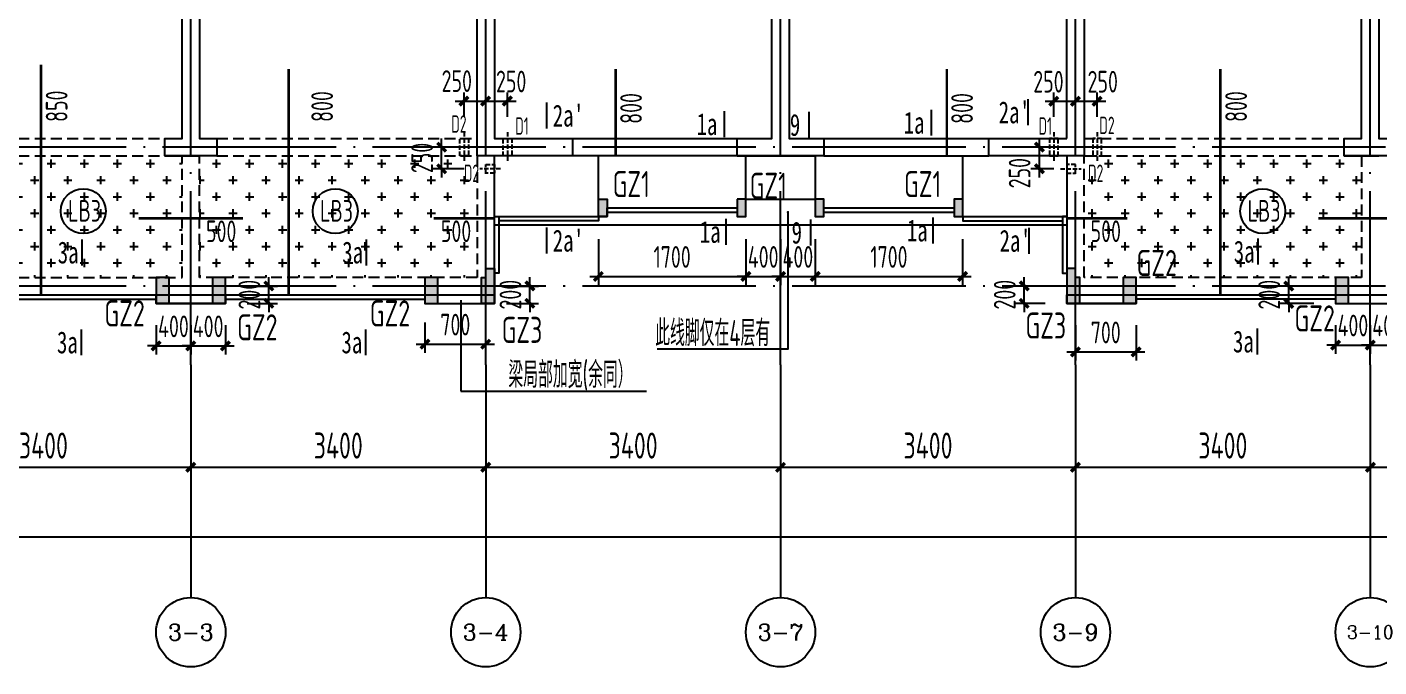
# Model space of a CAD drawing. Extents: x -173820 to 521180, y -715739 to 158231.
# Drawn here: x -333 to 15255, y 3092 to 10464 of the extents above; entities that cross this region are included whole.
import ezdxf
from ezdxf.enums import TextEntityAlignment as Align

# ---------------------------------------------------------------- set-up
doc = ezdxf.new("R2010")
doc.units = 0
doc.header["$LTSCALE"] = 1000
for name, pattern in [('CONTINOUS', [0]), ('DASH', [0.35, 0.25, -0.1]), ('DOTE', [2.42, 2, -0.2, 0.02, -0.2]), ('HIDDEN2', [0.1875, 0.125, -0.0625])]:
    doc.linetypes.add(name, pattern=pattern)
for name, color, linetype in [('A-外装饰线脚', 7, 'Continuous'), ('A-线脚看线', 9, 'Continuous'), ('A-设备穿墙洞', 161, 'Continuous'), ('AXIS', 1, 'DOTE'), ('AXIS_TEXT', 7, 'Continuous'), ('DIM', 3, 'Continuous'), ('DIM1', 3, 'Continuous'), ('JG1', 3, 'Continuous'), ('填充', 8, 'Continuous'), ('墙', 6, 'Continuous'), ('挑板', 3, 'Continuous'), ('板筋', 6, 'Continuous'), ('柱', 2, 'Continuous'), ('梁', 4, 'HIDDEN2'), ('模板线', 3, 'Continuous'), ('钢筋_文字', 7, 'Continuous'), ('钢筋长度标注', 7, 'Continuous')]:
    doc.layers.add(name, color=color, linetype=linetype)
doc.styles.add('_TCH_AXIS', font='COMPLEX', dxfattribs={"bigfont": 'GBCBIG'})
doc.styles.add('COMPLEX', font='COMPLEX')
doc.styles.add('TSSD_BOLD', font='tssdeng2.shx', dxfattribs={"width": 0.7, "height": 250, "bigfont": 'CHINA.shx'})
doc.styles.add('TSSD_Dimension', font='tssdeng.shx', dxfattribs={"width": 0.7, "bigfont": 'Hztxt.shx'})
doc.styles.add('zzt', font='tssdeng.shx', dxfattribs={"width": 0.7, "height": 300, "bigfont": 'tssdchn.shx'})
doc.styles.add('钢筋长度', font='tssdeng.shx', dxfattribs={"width": 0.7, "height": 300, "bigfont": 'tssdchn.shx'})
doc.styles.add('黑体', font='simhei.ttf', dxfattribs={"width": 0.8})
doc.dimstyles.new('DIM_1_100', dxfattribs={"dimtxt": 300, "dimasz": 100, "dimexe": 200, "dimexo": 50, "dimgap": 100, "dimtad": 1, "dimdec": 0, "dimzin": 0, "dimdsep": 46, "dimtxsty": 'zzt', "dimblk": 'ARCHTICK', "dimcen": 0, "dimclrt": 7, "dimadec": 0, "dimazin": 0, "dimtfac": 1, "dimtdec": 0, "dimtix": 1, "dimtmove": 2, "dimatfit": 0, "dimldrblk": 'ARCHTICK', "dimfxl": 0, "dimtolj": 1, "dimarcsym": 0})
doc.dimstyles.new('TSSD_100_100', dxfattribs={"dimtxt": 250, "dimasz": 100, "dimexe": 100, "dimexo": 250, "dimgap": 100, "dimtad": 1, "dimdec": 0, "dimzin": 0, "dimdsep": 46, "dimtxsty": 'TSSD_Dimension', "dimblk": 'ARCHTICK', "dimcen": 0, "dimdle": 100, "dimclrd": 3, "dimclre": 3, "dimclrt": 7, "dimadec": 0, "dimazin": 0, "dimtfac": 1, "dimtdec": 0, "dimtix": 1, "dimtmove": 2, "dimatfit": 3, "dimfxl": 0, "dimtolj": 1, "dimtzin": 0, "dimarcsym": 0})
pattern_1 = [(0, (-5244.65, 9080.82), (190.5, 190.5), [95.25, -285.75]), (90, (-5197.03, 9033.2), (-190.5, 190.5), [95.25, -285.75])]

# ---------------------------------------------------------------- blocks, each defined once
blk = doc.blocks.new('_ArchTick')
at = {"color": 4, "linetype": 'ByBlock', "const_width": 0.4}
blk.add_lwpolyline([(-0.5, -0.5), (0.5, 0.5)], dxfattribs=at)
blk = doc.blocks.new('*D1880')
at = {"layer": 'Defpoints', "color": 0}
for p in [(1155, 7281), (1555, 7281), (1555, 6791)]:
    blk.add_point(p, dxfattribs=at)
at = {"layer": 'DIM', "color": 3, "lineweight": -2}
for p, q in [((1155, 7031), (1155, 6691)), ((1555, 7031), (1555, 6691)), ((1155, 6791), (1055, 6791)), ((1155, 6791), (1555, 6791)), ((1555, 6791), (1655, 6791))]:
    blk.add_line(p, q, dxfattribs=at)
at = {"layer": 'DIM', "color": 3, "lineweight": -2, "xscale": 100, "yscale": 100, "zscale": 100}
blk.add_blockref('_ArchTick', (1155, 6791), dxfattribs=at)
at = {"layer": 'DIM', "color": 3, "lineweight": -2, "xscale": 100, "yscale": 100, "zscale": 100, "rotation": 180}
blk.add_blockref('_ArchTick', (1555, 6791), dxfattribs=at)
at = {"layer": 'DIM', "color": 7, "insert": (1355, 7016), "char_height": 250, "attachment_point": 5, "style": 'TSSD_Dimension'}
blk.add_mtext('\\A1;400', dxfattribs=at)
blk = doc.blocks.new('*D1881')
at = {"layer": 'Defpoints', "color": 0}
for p in [(1555, 7281), (1955, 7281), (1955, 6791)]:
    blk.add_point(p, dxfattribs=at)
at = {"layer": 'DIM', "color": 3, "lineweight": -2}
for p, q in [((1555, 7031), (1555, 6691)), ((1955, 7031), (1955, 6691)), ((1555, 6791), (1455, 6791)), ((1555, 6791), (1955, 6791)), ((1955, 6791), (2055, 6791))]:
    blk.add_line(p, q, dxfattribs=at)
at = {"layer": 'DIM', "color": 3, "lineweight": -2, "xscale": 100, "yscale": 100, "zscale": 100}
blk.add_blockref('_ArchTick', (1555, 6791), dxfattribs=at)
at = {"layer": 'DIM', "color": 3, "lineweight": -2, "xscale": 100, "yscale": 100, "zscale": 100, "rotation": 180}
blk.add_blockref('_ArchTick', (1955, 6791), dxfattribs=at)
at = {"layer": 'DIM', "color": 7, "insert": (1755, 7016), "char_height": 250, "attachment_point": 5, "style": 'TSSD_Dimension'}
blk.add_mtext('\\A1;400', dxfattribs=at)
blk = doc.blocks.new('*D1882')
at = {"layer": 'Defpoints', "color": 0}
for p in [(4255, 7311), (4955, 7311), (4955, 6811)]:
    blk.add_point(p, dxfattribs=at)
at = {"layer": 'DIM', "color": 3, "lineweight": -2}
for p, q in [((4255, 7061), (4255, 6711)), ((4955, 7061), (4955, 6711)), ((4155, 6811), (5055, 6811))]:
    blk.add_line(p, q, dxfattribs=at)
at = {"layer": 'DIM', "color": 3, "lineweight": -2, "xscale": 100, "yscale": 100, "zscale": 100, "rotation": 180}
blk.add_blockref('_ArchTick', (4255, 6811), dxfattribs=at)
at = {"layer": 'DIM', "color": 3, "lineweight": -2, "xscale": 100, "yscale": 100, "zscale": 100}
blk.add_blockref('_ArchTick', (4955, 6811), dxfattribs=at)
at = {"layer": 'DIM', "color": 7, "insert": (4605, 7036), "char_height": 250, "attachment_point": 5, "style": 'TSSD_Dimension'}
blk.add_mtext('\\A1;700', dxfattribs=at)
blk = doc.blocks.new('*D1883')
at = {"layer": 'Defpoints', "color": 0}
for p in [(6255, 8271), (7955, 8271), (7955, 7591)]:
    blk.add_point(p, dxfattribs=at)
at = {"layer": 'DIM', "color": 3, "lineweight": -2}
for p, q in [((6255, 8021), (6255, 7491)), ((7955, 8021), (7955, 7491)), ((6155, 7591), (8055, 7591))]:
    blk.add_line(p, q, dxfattribs=at)
at = {"layer": 'DIM', "color": 3, "lineweight": -2, "xscale": 100, "yscale": 100, "zscale": 100, "rotation": 180}
blk.add_blockref('_ArchTick', (6255, 7591), dxfattribs=at)
at = {"layer": 'DIM', "color": 3, "lineweight": -2, "xscale": 100, "yscale": 100, "zscale": 100}
blk.add_blockref('_ArchTick', (7955, 7591), dxfattribs=at)
at = {"layer": 'DIM', "color": 7, "insert": (7105, 7816), "char_height": 250, "attachment_point": 5, "style": 'TSSD_Dimension'}
blk.add_mtext('\\A1;1700', dxfattribs=at)
blk = doc.blocks.new('*D1884')
at = {"layer": 'Defpoints', "color": 0}
for p in [(7955, 8271), (8355, 8271), (8355, 7591)]:
    blk.add_point(p, dxfattribs=at)
at = {"layer": 'DIM', "color": 3, "lineweight": -2}
for p, q in [((7955, 8021), (7955, 7491)), ((8355, 8021), (8355, 7491)), ((7955, 7591), (7855, 7591)), ((7955, 7591), (8355, 7591)), ((8355, 7591), (8455, 7591))]:
    blk.add_line(p, q, dxfattribs=at)
at = {"layer": 'DIM', "color": 3, "lineweight": -2, "xscale": 100, "yscale": 100, "zscale": 100}
blk.add_blockref('_ArchTick', (7955, 7591), dxfattribs=at)
at = {"layer": 'DIM', "color": 3, "lineweight": -2, "xscale": 100, "yscale": 100, "zscale": 100, "rotation": 180}
blk.add_blockref('_ArchTick', (8355, 7591), dxfattribs=at)
at = {"layer": 'DIM', "color": 7, "insert": (8155, 7816), "char_height": 250, "attachment_point": 5, "style": 'TSSD_Dimension'}
blk.add_mtext('\\A1;400', dxfattribs=at)
blk = doc.blocks.new('*D1885')
at = {"layer": 'Defpoints', "color": 0}
for p in [(8755, 8271), (10455, 8271), (10455, 7591)]:
    blk.add_point(p, dxfattribs=at)
at = {"layer": 'DIM', "color": 3, "lineweight": -2}
for p, q in [((8755, 8021), (8755, 7491)), ((10455, 8021), (10455, 7491)), ((8655, 7591), (10555, 7591))]:
    blk.add_line(p, q, dxfattribs=at)
at = {"layer": 'DIM', "color": 3, "lineweight": -2, "xscale": 100, "yscale": 100, "zscale": 100, "rotation": 180}
blk.add_blockref('_ArchTick', (8755, 7591), dxfattribs=at)
at = {"layer": 'DIM', "color": 3, "lineweight": -2, "xscale": 100, "yscale": 100, "zscale": 100}
blk.add_blockref('_ArchTick', (10455, 7591), dxfattribs=at)
at = {"layer": 'DIM', "color": 7, "insert": (9605, 7816), "char_height": 250, "attachment_point": 5, "style": 'TSSD_Dimension'}
blk.add_mtext('\\A1;1700', dxfattribs=at)
blk = doc.blocks.new('*D1886')
at = {"layer": 'Defpoints', "color": 0}
for p in [(8355, 8271), (8755, 8271), (8755, 7591)]:
    blk.add_point(p, dxfattribs=at)
at = {"layer": 'DIM', "color": 3, "lineweight": -2}
for p, q in [((8355, 8021), (8355, 7491)), ((8755, 8021), (8755, 7491)), ((8355, 7591), (8255, 7591)), ((8355, 7591), (8755, 7591)), ((8755, 7591), (8855, 7591))]:
    blk.add_line(p, q, dxfattribs=at)
at = {"layer": 'DIM', "color": 3, "lineweight": -2, "xscale": 100, "yscale": 100, "zscale": 100}
blk.add_blockref('_ArchTick', (8355, 7591), dxfattribs=at)
at = {"layer": 'DIM', "color": 3, "lineweight": -2, "xscale": 100, "yscale": 100, "zscale": 100, "rotation": 180}
blk.add_blockref('_ArchTick', (8755, 7591), dxfattribs=at)
at = {"layer": 'DIM', "color": 7, "insert": (8555, 7816), "char_height": 250, "attachment_point": 5, "style": 'TSSD_Dimension'}
blk.add_mtext('\\A1;400', dxfattribs=at)
blk = doc.blocks.new('*D1887')
at = {"layer": 'Defpoints', "color": 0}
for p in [(11755, 7281), (12455, 7281), (12455, 6721)]:
    blk.add_point(p, dxfattribs=at)
at = {"layer": 'DIM', "color": 3, "lineweight": -2}
for p, q in [((11755, 7031), (11755, 6621)), ((12455, 7031), (12455, 6621)), ((11655, 6721), (12555, 6721))]:
    blk.add_line(p, q, dxfattribs=at)
at = {"layer": 'DIM', "color": 3, "lineweight": -2, "xscale": 100, "yscale": 100, "zscale": 100, "rotation": 180}
blk.add_blockref('_ArchTick', (11755, 6721), dxfattribs=at)
at = {"layer": 'DIM', "color": 3, "lineweight": -2, "xscale": 100, "yscale": 100, "zscale": 100}
blk.add_blockref('_ArchTick', (12455, 6721), dxfattribs=at)
at = {"layer": 'DIM', "color": 7, "insert": (12105, 6946), "char_height": 250, "attachment_point": 5, "style": 'TSSD_Dimension'}
blk.add_mtext('\\A1;700', dxfattribs=at)
blk = doc.blocks.new('*D1888')
at = {"layer": 'Defpoints', "color": 0}
for p in [(14755, 7281), (15155, 7281), (15155, 6801)]:
    blk.add_point(p, dxfattribs=at)
at = {"layer": 'DIM', "color": 3, "lineweight": -2}
for p, q in [((14755, 7031), (14755, 6701)), ((15155, 7031), (15155, 6701)), ((14755, 6801), (14655, 6801)), ((14755, 6801), (15155, 6801)), ((15155, 6801), (15255, 6801))]:
    blk.add_line(p, q, dxfattribs=at)
at = {"layer": 'DIM', "color": 3, "lineweight": -2, "xscale": 100, "yscale": 100, "zscale": 100}
blk.add_blockref('_ArchTick', (14755, 6801), dxfattribs=at)
at = {"layer": 'DIM', "color": 3, "lineweight": -2, "xscale": 100, "yscale": 100, "zscale": 100, "rotation": 180}
blk.add_blockref('_ArchTick', (15155, 6801), dxfattribs=at)
at = {"layer": 'DIM', "color": 7, "insert": (14955, 7026), "char_height": 250, "attachment_point": 5, "style": 'TSSD_Dimension'}
blk.add_mtext('\\A1;400', dxfattribs=at)
blk = doc.blocks.new('*D1889')
at = {"layer": 'Defpoints', "color": 0}
for p in [(15155, 7281), (15555, 7281), (15555, 6801)]:
    blk.add_point(p, dxfattribs=at)
at = {"layer": 'DIM', "color": 3, "lineweight": -2}
for p, q in [((15155, 7031), (15155, 6701)), ((15555, 7031), (15555, 6701)), ((15155, 6801), (15055, 6801)), ((15155, 6801), (15555, 6801)), ((15555, 6801), (15655, 6801))]:
    blk.add_line(p, q, dxfattribs=at)
at = {"layer": 'DIM', "color": 3, "lineweight": -2, "xscale": 100, "yscale": 100, "zscale": 100}
blk.add_blockref('_ArchTick', (15155, 6801), dxfattribs=at)
at = {"layer": 'DIM', "color": 3, "lineweight": -2, "xscale": 100, "yscale": 100, "zscale": 100, "rotation": 180}
blk.add_blockref('_ArchTick', (15555, 6801), dxfattribs=at)
at = {"layer": 'DIM', "color": 7, "insert": (15355, 7026), "char_height": 250, "attachment_point": 5, "style": 'TSSD_Dimension'}
blk.add_mtext('\\A1;400', dxfattribs=at)
blk = doc.blocks.new('*D1909')
at = {"layer": 'Defpoints', "color": 0}
for p in [(1955, 7481), (2455, 7481), (1955, 7281)]:
    blk.add_point(p, dxfattribs=at)
at = {"layer": 'DIM', "color": 3, "lineweight": -2}
for p, q in [((2455, 7481), (2455, 7581)), ((2205, 7481), (2555, 7481)), ((2455, 7281), (2455, 7481)), ((2205, 7281), (2555, 7281)), ((2455, 7281), (2455, 7181))]:
    blk.add_line(p, q, dxfattribs=at)
at = {"layer": 'DIM', "color": 3, "lineweight": -2, "xscale": 100, "yscale": 100, "zscale": 100}
for p, rotation in [((2455, 7481), 270), ((2455, 7281), 90)]:
    blk.add_blockref('_ArchTick', p, dxfattribs=dict(at, rotation=rotation))
at = {"layer": 'DIM', "color": 7, "insert": (2230, 7381), "char_height": 250, "attachment_point": 5, "rotation": 90, "style": 'TSSD_Dimension'}
blk.add_mtext('\\A1;200', dxfattribs=at)
blk = doc.blocks.new('*D1910')
at = {"layer": 'Defpoints', "color": 0}
for p in [(4945, 7481), (5465, 7481), (4945, 7281)]:
    blk.add_point(p, dxfattribs=at)
at = {"layer": 'DIM', "color": 3, "lineweight": -2}
for p, q in [((5465, 7481), (5465, 7581)), ((5195, 7481), (5565, 7481)), ((5465, 7281), (5465, 7481)), ((5195, 7281), (5565, 7281)), ((5465, 7281), (5465, 7181))]:
    blk.add_line(p, q, dxfattribs=at)
at = {"layer": 'DIM', "color": 3, "lineweight": -2, "xscale": 100, "yscale": 100, "zscale": 100}
for p, rotation in [((5465, 7481), 270), ((5465, 7281), 90)]:
    blk.add_blockref('_ArchTick', p, dxfattribs=dict(at, rotation=rotation))
at = {"layer": 'DIM', "color": 7, "insert": (5240, 7381), "char_height": 250, "attachment_point": 5, "rotation": 90, "style": 'TSSD_Dimension'}
blk.add_mtext('\\A1;200', dxfattribs=at)
blk = doc.blocks.new('*D1911')
at = {"layer": 'Defpoints', "color": 0}
for p in [(11165, 7481), (11655, 7481), (11655, 7281)]:
    blk.add_point(p, dxfattribs=at)
at = {"layer": 'DIM', "color": 3, "lineweight": -2}
for p, q in [((11165, 7481), (11165, 7581)), ((11405, 7481), (11065, 7481)), ((11165, 7281), (11165, 7481)), ((11405, 7281), (11065, 7281)), ((11165, 7281), (11165, 7181))]:
    blk.add_line(p, q, dxfattribs=at)
at = {"layer": 'DIM', "color": 3, "lineweight": -2, "xscale": 100, "yscale": 100, "zscale": 100}
for p, rotation in [((11165, 7481), 270), ((11165, 7281), 90)]:
    blk.add_blockref('_ArchTick', p, dxfattribs=dict(at, rotation=rotation))
at = {"layer": 'DIM', "color": 7, "insert": (10940, 7381), "char_height": 250, "attachment_point": 5, "rotation": 90, "style": 'TSSD_Dimension'}
blk.add_mtext('\\A1;200', dxfattribs=at)
blk = doc.blocks.new('*D1912')
at = {"layer": 'Defpoints', "color": 0}
for p in [(14215, 7481), (14755, 7481), (14755, 7281)]:
    blk.add_point(p, dxfattribs=at)
at = {"layer": 'DIM', "color": 3, "lineweight": -2}
for p, q in [((14215, 7481), (14215, 7581)), ((14505, 7481), (14115, 7481)), ((14215, 7281), (14215, 7481)), ((14505, 7281), (14115, 7281)), ((14215, 7281), (14215, 7181))]:
    blk.add_line(p, q, dxfattribs=at)
at = {"layer": 'DIM', "color": 3, "lineweight": -2, "xscale": 100, "yscale": 100, "zscale": 100}
for p, rotation in [((14215, 7481), 270), ((14215, 7281), 90)]:
    blk.add_blockref('_ArchTick', p, dxfattribs=dict(at, rotation=rotation))
at = {"layer": 'DIM', "color": 7, "insert": (13990, 7381), "char_height": 250, "attachment_point": 5, "rotation": 90, "style": 'TSSD_Dimension'}
blk.add_mtext('\\A1;200', dxfattribs=at)
blk = doc.blocks.new('$1766400')
at = {"layer": '模板线', "color": 4, "const_width": 22.7}
for points in [[(223, 1543), (223, 1241)], [(243, 302), (243, 0)]]:
    blk.add_lwpolyline(points, dxfattribs=at)
at = {"layer": '模板线', "color": 0, "style": '黑体', "width": 0.7}
for p in [(63, 1392), (83, 151)]:
    blk.add_text('9', height=252, dxfattribs=at).set_placement(p, align=Align.MIDDLE_CENTER)
blk = doc.blocks.new('$1777329')
at = {"layer": '模板线', "color": 4, "const_width": 22.7}
for points in [[(326, 1543), (326, 1241)], [(346, 302), (346, 0)]]:
    blk.add_lwpolyline(points, dxfattribs=at)
at = {"layer": '模板线', "color": 0, "style": '黑体', "width": 0.7}
for p in [(127, 1392), (164, 151)]:
    blk.add_text('1a', height=252, dxfattribs=at).set_placement(p, align=Align.MIDDLE_CENTER)
blk = doc.blocks.new('*D431')
at = {"layer": 'Defpoints', "color": 0}
for p in [(3400, -2508), (6800, -2508), (6800, -3688)]:
    blk.add_point(p, dxfattribs=at)
at = {"layer": 'DIM1', "color": 0, "lineweight": -2}
for p, q in [((3400, -2558), (3400, -3888)), ((6800, -2558), (6800, -3888)), ((3400, -3688), (6800, -3688))]:
    blk.add_line(p, q, dxfattribs=at)
at = {"layer": 'DIM1', "color": 0, "lineweight": -2, "xscale": 100, "yscale": 100, "zscale": 100, "rotation": 180}
blk.add_blockref('_ArchTick', (3400, -3688), dxfattribs=at)
at = {"layer": 'DIM1', "color": 0, "lineweight": -2, "xscale": 100, "yscale": 100, "zscale": 100}
blk.add_blockref('_ArchTick', (6800, -3688), dxfattribs=at)
at = {"layer": 'DIM1', "color": 7, "insert": (5100, -3438), "char_height": 300, "attachment_point": 5, "style": 'zzt'}
blk.add_mtext('\\A1;3400', dxfattribs=at)
blk = doc.blocks.new('*D432')
at = {"layer": 'Defpoints', "color": 0}
for p in [(6800, -2508), (10200, -2508), (10200, -3688)]:
    blk.add_point(p, dxfattribs=at)
at = {"layer": 'DIM1', "color": 0, "lineweight": -2}
for p, q in [((6800, -2558), (6800, -3888)), ((10200, -2558), (10200, -3888)), ((6800, -3688), (10200, -3688))]:
    blk.add_line(p, q, dxfattribs=at)
at = {"layer": 'DIM1', "color": 0, "lineweight": -2, "xscale": 100, "yscale": 100, "zscale": 100, "rotation": 180}
blk.add_blockref('_ArchTick', (6800, -3688), dxfattribs=at)
at = {"layer": 'DIM1', "color": 0, "lineweight": -2, "xscale": 100, "yscale": 100, "zscale": 100}
blk.add_blockref('_ArchTick', (10200, -3688), dxfattribs=at)
at = {"layer": 'DIM1', "color": 7, "insert": (8500, -3438), "char_height": 300, "attachment_point": 5, "style": 'zzt'}
blk.add_mtext('\\A1;3400', dxfattribs=at)
blk = doc.blocks.new('*D433')
at = {"layer": 'Defpoints', "color": 0}
for p in [(10200, -2508), (13600, -2508), (13600, -3688)]:
    blk.add_point(p, dxfattribs=at)
at = {"layer": 'DIM1', "color": 0, "lineweight": -2}
for p, q in [((10200, -2558), (10200, -3888)), ((13600, -2558), (13600, -3888)), ((10200, -3688), (13600, -3688))]:
    blk.add_line(p, q, dxfattribs=at)
at = {"layer": 'DIM1', "color": 0, "lineweight": -2, "xscale": 100, "yscale": 100, "zscale": 100, "rotation": 180}
blk.add_blockref('_ArchTick', (10200, -3688), dxfattribs=at)
at = {"layer": 'DIM1', "color": 0, "lineweight": -2, "xscale": 100, "yscale": 100, "zscale": 100}
blk.add_blockref('_ArchTick', (13600, -3688), dxfattribs=at)
at = {"layer": 'DIM1', "color": 7, "insert": (11900, -3438), "char_height": 300, "attachment_point": 5, "style": 'zzt'}
blk.add_mtext('\\A1;3400', dxfattribs=at)
blk = doc.blocks.new('*D434')
at = {"layer": 'Defpoints', "color": 0}
for p in [(13600, -2508), (17000, -2508), (17000, -3688)]:
    blk.add_point(p, dxfattribs=at)
at = {"layer": 'DIM1', "color": 0, "lineweight": -2}
for p, q in [((13600, -2558), (13600, -3888)), ((17000, -2558), (17000, -3888)), ((13600, -3688), (17000, -3688))]:
    blk.add_line(p, q, dxfattribs=at)
at = {"layer": 'DIM1', "color": 0, "lineweight": -2, "xscale": 100, "yscale": 100, "zscale": 100, "rotation": 180}
blk.add_blockref('_ArchTick', (13600, -3688), dxfattribs=at)
at = {"layer": 'DIM1', "color": 0, "lineweight": -2, "xscale": 100, "yscale": 100, "zscale": 100}
blk.add_blockref('_ArchTick', (17000, -3688), dxfattribs=at)
at = {"layer": 'DIM1', "color": 7, "insert": (15300, -3438), "char_height": 300, "attachment_point": 5, "style": 'zzt'}
blk.add_mtext('\\A1;3400', dxfattribs=at)
blk = doc.blocks.new('*D435')
at = {"layer": 'Defpoints', "color": 0}
for p in [(17000, -2508), (20400, -2508), (20400, -3688)]:
    blk.add_point(p, dxfattribs=at)
at = {"layer": 'DIM1', "color": 0, "lineweight": -2}
for p, q in [((17000, -2558), (17000, -3888)), ((20400, -2558), (20400, -3888)), ((17000, -3688), (20400, -3688))]:
    blk.add_line(p, q, dxfattribs=at)
at = {"layer": 'DIM1', "color": 0, "lineweight": -2, "xscale": 100, "yscale": 100, "zscale": 100, "rotation": 180}
blk.add_blockref('_ArchTick', (17000, -3688), dxfattribs=at)
at = {"layer": 'DIM1', "color": 0, "lineweight": -2, "xscale": 100, "yscale": 100, "zscale": 100}
blk.add_blockref('_ArchTick', (20400, -3688), dxfattribs=at)
at = {"layer": 'DIM1', "color": 7, "insert": (18700, -3438), "char_height": 300, "attachment_point": 5, "style": 'zzt'}
blk.add_mtext('\\A1;3400', dxfattribs=at)
blk = doc.blocks.new('*D436')
at = {"layer": 'Defpoints', "color": 0}
for p in [(20400, -2508), (23800, -2508), (23800, -3688)]:
    blk.add_point(p, dxfattribs=at)
at = {"layer": 'DIM1', "color": 0, "lineweight": -2}
for p, q in [((20400, -2558), (20400, -3888)), ((23800, -2558), (23800, -3888)), ((20400, -3688), (23800, -3688))]:
    blk.add_line(p, q, dxfattribs=at)
at = {"layer": 'DIM1', "color": 0, "lineweight": -2, "xscale": 100, "yscale": 100, "zscale": 100, "rotation": 180}
blk.add_blockref('_ArchTick', (20400, -3688), dxfattribs=at)
at = {"layer": 'DIM1', "color": 0, "lineweight": -2, "xscale": 100, "yscale": 100, "zscale": 100}
blk.add_blockref('_ArchTick', (23800, -3688), dxfattribs=at)
at = {"layer": 'DIM1', "color": 7, "insert": (22100, -3438), "char_height": 300, "attachment_point": 5, "style": 'zzt'}
blk.add_mtext('\\A1;3400', dxfattribs=at)
blk = doc.blocks.new('*D446')
at = {"layer": 'Defpoints', "color": 0}
for p in [(0, -2508), (48000, -2508), (48000, -4488)]:
    blk.add_point(p, dxfattribs=at)
at = {"layer": 'DIM1', "color": 0, "lineweight": -2}
for p, q in [((0, -2558), (0, -4688)), ((48000, -2558), (48000, -4688)), ((0, -4488), (48000, -4488))]:
    blk.add_line(p, q, dxfattribs=at)
at = {"layer": 'DIM1', "color": 0, "lineweight": -2, "xscale": 100, "yscale": 100, "zscale": 100, "rotation": 180}
blk.add_blockref('_ArchTick', (0, -4488), dxfattribs=at)
at = {"layer": 'DIM1', "color": 0, "lineweight": -2, "xscale": 100, "yscale": 100, "zscale": 100}
blk.add_blockref('_ArchTick', (48000, -4488), dxfattribs=at)
at = {"layer": 'DIM1', "color": 7, "insert": (24000, -4238), "char_height": 300, "attachment_point": 5, "style": 'zzt'}
blk.add_mtext('\\A1;48000', dxfattribs=at)
blk = doc.blocks.new('_AXISO')
at = {"color": 3}
blk.add_circle((0, 0), 0.5, dxfattribs=at)
at = {"layer": 'AXIS_TEXT', "color": 3, "style": 'COMPLEX', "width": 1.041667}
blk.add_attdef('A', text='', height=0.56, dxfattribs=at).set_placement((-0.25, -0.28), (0.25, -0.28), align=Align.FIT)
blk = doc.blocks.new('$1466424')
at = {"layer": '板筋', "const_width": 30}
for points in [[(5172, 4), (5172, 2653)], [(8027, 4), (8027, 2603)], [(11800, 1604), (11800, 2604)], [(15617, 1604), (15617, 2604)], [(18772, 4), (18772, 2603)], [(6300, 884), (7500, 884)], [(9700, 885), (10400, 885)], [(17000, 885), (17700, 885)], [(19900, 884), (21100, 884)]]:
    blk.add_lwpolyline(points, dxfattribs=at)
at = {"layer": '钢筋_文字'}
for centre in [(5660, 966, 0), (8565, 966, 0), (19260, 966, 0)]:
    blk.add_circle(centre, 259, dxfattribs=at)
at = {"layer": '钢筋_文字', "style": 'TSSD_BOLD', "width": 0.7}
for p in [(5485, 845, 0), (8390, 845, 0), (19085, 845, 0)]:
    blk.add_text('LB3', height=250, dxfattribs=at).set_placement(p)
at = {"layer": '钢筋长度标注', "style": '钢筋长度', "width": 0.7}
for s, p in [('850', (5478, 1994)), ('800', (8539, 1994)), ('800', (12101, 1972)), ('800', (15918, 1972)), ('800', (19078, 1994))]:
    blk.add_text(s, height=250, rotation=90, dxfattribs=at).set_placement(p)
for p in [(7075, 609), (9783, 610), (17275, 610)]:
    blk.add_text('500', height=250, dxfattribs=at).set_placement(p)
blk = doc.blocks.new('$158025')
at = {"layer": 'JG1'}
blk.add_hatch(color=8, dxfattribs=at).paths.add_polyline_path([(150, 300), (100, 300), (100, 400), (0, 400), (0, 0), (150, 0)])
at = {"layer": 'JG1', "elevation": 0}
blk.add_lwpolyline([(100, 400), (0, 400), (0, 0), (150, 0), (150, 300), (150, 300), (100, 300)], close=True, dxfattribs=at)
blk = doc.blocks.new('$133032')
at = {"layer": '挑板'}
for points in [[(4200, 100), (6500, 100), (6500, 0), (7300, 0), (7300, 100), (9600, 100), (9600, 0), (10400, 0), (10400, 1000), (11700, 1000), (11700, 1101), (13200, 1100), (13200, 1000), (13300, 1000), (13300, 1700), (13300, 1700), (14100, 1700), (14100, 1000), (14200, 1000), (14200, 1100), (15700, 1100), (15700, 1000), (17000, 1000), (17000, 0), (17800, 0), (17800, 100), (20100, 100), (20100, 0), (20900, 0)], [(11600, 1000), (11600, 1700)], [(15800, 1000), (15800, 1700)]]:
    blk.add_lwpolyline(points, dxfattribs=at)
blk = doc.blocks.new('$1839168')
at = {"layer": '柱'}
blk.add_hatch(color=8, dxfattribs=at).paths.add_polyline_path([(0, 200), (0, 0), (100, 0), (100, 200)])
at = {"layer": '柱', "color": 3, "elevation": 0}
blk.add_lwpolyline([(0, 200), (0, 0), (100, 0), (100, 200)], close=True, dxfattribs=at)
blk = doc.blocks.new('$1981617')
at = {"layer": '柱'}
blk.add_hatch(color=8, dxfattribs=at).paths.add_polyline_path([(150, 0), (150, 300), (0, 300), (0, 0)])
at = {"layer": '柱', "color": 3, "elevation": 0}
blk.add_lwpolyline([(150, 0), (150, 300), (0, 300), (0, 0)], close=True, dxfattribs=at)
blk = doc.blocks.new('$1691164')
at = {"layer": '柱'}
blk.add_hatch(color=8, dxfattribs=at).paths.add_polyline_path([(0, 0), (100, 0), (100, 200), (0, 200)])
at = {"layer": '柱', "color": 3, "elevation": 0}
blk.add_lwpolyline([(100, 200), (0, 200), (0, 0), (100, 0), (100, 0), (100, 0)], close=True, dxfattribs=at)
blk = doc.blocks.new('$1222607')
at = {"layer": '柱', "xscale": -1}
blk.add_blockref('$1691164', (11700, 1000, 0), dxfattribs=at)
at = {"layer": '柱'}
for name, p in [('$1839168', (13200, 1000, 0)), ('$1839168', (14100, 1000, 0)), ('$1691164', (15700, 1000, 0)), ('$1981617', (6500, 0, 0)), ('$1981617', (7150, 0, 0)), ('$1981617', (9600, 0, 0)), ('$1981617', (17650, 0, 0)), ('$1981617', (20100, 0, 0))]:
    blk.add_blockref(name, p, dxfattribs=at)
blk = doc.blocks.new('$1413619')
at = {"layer": 'A-线脚看线', "color": 5, "elevation": 0}
for points in [[(10450, 950), (10500, 950), (10500, 300), (10450, 300)], [(11650, 950), (11650, 900), (10500, 900)], [(11750, 1000), (13250, 1000)], [(14250, 1000), (15750, 1000)], [(15850, 950), (15850, 900), (17000, 900)], [(17050, 950), (17000, 950), (17000, 300), (17050, 300)], [(4250, 0), (6550, 0)], [(7350, 0), (9650, 0)], [(20150, 0), (17850, 0)]]:
    blk.add_lwpolyline(points, dxfattribs=at)
blk = doc.blocks.new('*D11657')
at = {"layer": 'Defpoints', "color": 0}
for p in [(11200, 1079), (10950, 648), (11200, 648, 0)]:
    blk.add_point(p, dxfattribs=at)
at = {"layer": 'DIM1', "color": 3, "lineweight": -2}
for p, q in [((10950, 898), (10950, 1179)), ((11200, 898), (11200, 1179)), ((10850, 1079), (11300, 1079))]:
    blk.add_line(p, q, dxfattribs=at)
at = {"layer": 'DIM1', "color": 3, "lineweight": -2, "xscale": 100, "yscale": 100, "zscale": 100, "rotation": 180}
blk.add_blockref('_ArchTick', (10950, 1079), dxfattribs=at)
at = {"layer": 'DIM1', "color": 3, "lineweight": -2, "xscale": 100, "yscale": 100, "zscale": 100}
blk.add_blockref('_ArchTick', (11200, 1079), dxfattribs=at)
at = {"layer": 'DIM1', "color": 7, "insert": (10867, 1309), "char_height": 250, "attachment_point": 5, "style": 'TSSD_Dimension'}
blk.add_mtext('\\A1;250', dxfattribs=at)
blk = doc.blocks.new('*D11658')
at = {"layer": 'Defpoints', "color": 0}
for p in [(11450, 1079), (11200, 648, 0), (11450, 648, 0)]:
    blk.add_point(p, dxfattribs=at)
at = {"layer": 'DIM1', "color": 3, "lineweight": -2}
for p, q in [((11200, 898), (11200, 1179)), ((11450, 898), (11450, 1179)), ((11100, 1079), (11550, 1079))]:
    blk.add_line(p, q, dxfattribs=at)
at = {"layer": 'DIM1', "color": 3, "lineweight": -2, "xscale": 100, "yscale": 100, "zscale": 100, "rotation": 180}
blk.add_blockref('_ArchTick', (11200, 1079), dxfattribs=at)
at = {"layer": 'DIM1', "color": 3, "lineweight": -2, "xscale": 100, "yscale": 100, "zscale": 100}
blk.add_blockref('_ArchTick', (11450, 1079), dxfattribs=at)
at = {"layer": 'DIM1', "color": 7, "insert": (11494, 1304), "char_height": 250, "attachment_point": 5, "style": 'TSSD_Dimension'}
blk.add_mtext('\\A1;250', dxfattribs=at)
blk = doc.blocks.new('*D11659')
at = {"layer": 'Defpoints', "color": 0}
for p in [(10692, 548), (11200, 548, 0), (11200, 298)]:
    blk.add_point(p, dxfattribs=at)
at = {"layer": 'DIM1', "color": 3, "lineweight": -2}
for p, q in [((10692, 548), (10692, 648)), ((10950, 548), (10592, 548)), ((10692, 298), (10692, 548)), ((10950, 298), (10592, 298)), ((10692, 298), (10692, 198))]:
    blk.add_line(p, q, dxfattribs=at)
at = {"layer": 'DIM1', "color": 3, "lineweight": -2, "xscale": 100, "yscale": 100, "zscale": 100}
for p, rotation in [((10692, 548), 270), ((10692, 298), 90)]:
    blk.add_blockref('_ArchTick', p, dxfattribs=dict(at, rotation=rotation))
at = {"layer": 'DIM1', "color": 7, "insert": (10467, 423), "char_height": 250, "attachment_point": 5, "rotation": 90, "style": 'TSSD_Dimension'}
blk.add_mtext('\\A1;250', dxfattribs=at)
blk = doc.blocks.new('*D11660')
at = {"layer": 'Defpoints', "color": 0}
for p in [(18000, 1077), (17750, 648, 0), (18000, 648, 0)]:
    blk.add_point(p, dxfattribs=at)
at = {"layer": 'DIM1', "color": 3, "lineweight": -2}
for p, q in [((17750, 898), (17750, 1177)), ((18000, 898), (18000, 1177)), ((17650, 1077), (18100, 1077))]:
    blk.add_line(p, q, dxfattribs=at)
at = {"layer": 'DIM1', "color": 3, "lineweight": -2, "xscale": 100, "yscale": 100, "zscale": 100, "rotation": 180}
blk.add_blockref('_ArchTick', (17750, 1077), dxfattribs=at)
at = {"layer": 'DIM1', "color": 3, "lineweight": -2, "xscale": 100, "yscale": 100, "zscale": 100}
blk.add_blockref('_ArchTick', (18000, 1077), dxfattribs=at)
at = {"layer": 'DIM1', "color": 7, "insert": (17689, 1302), "char_height": 250, "attachment_point": 5, "style": 'TSSD_Dimension'}
blk.add_mtext('\\A1;250', dxfattribs=at)
blk = doc.blocks.new('*D11661')
at = {"layer": 'Defpoints', "color": 0}
for p in [(18250, 1077), (18000, 648, 0), (18250, 648)]:
    blk.add_point(p, dxfattribs=at)
at = {"layer": 'DIM1', "color": 3, "lineweight": -2}
for p, q in [((18000, 898), (18000, 1177)), ((18250, 898), (18250, 1177)), ((17900, 1077), (18350, 1077))]:
    blk.add_line(p, q, dxfattribs=at)
at = {"layer": 'DIM1', "color": 3, "lineweight": -2, "xscale": 100, "yscale": 100, "zscale": 100, "rotation": 180}
blk.add_blockref('_ArchTick', (18000, 1077), dxfattribs=at)
at = {"layer": 'DIM1', "color": 3, "lineweight": -2, "xscale": 100, "yscale": 100, "zscale": 100}
blk.add_blockref('_ArchTick', (18250, 1077), dxfattribs=at)
at = {"layer": 'DIM1', "color": 7, "insert": (18315, 1302), "char_height": 250, "attachment_point": 5, "style": 'TSSD_Dimension'}
blk.add_mtext('\\A1;250', dxfattribs=at)
blk = doc.blocks.new('*D11662')
at = {"layer": 'Defpoints', "color": 0}
for p in [(17585, 548), (18000, 548, 0), (18000, 298)]:
    blk.add_point(p, dxfattribs=at)
at = {"layer": 'DIM1', "color": 3, "lineweight": -2}
for p, q in [((17585, 198), (17585, 648)), ((17750, 548), (17485, 548)), ((17750, 298), (17485, 298))]:
    blk.add_line(p, q, dxfattribs=at)
at = {"layer": 'DIM1', "color": 3, "lineweight": -2, "xscale": 100, "yscale": 100, "zscale": 100}
for p, rotation in [((17585, 548), 90), ((17585, 298), 270)]:
    blk.add_blockref('_ArchTick', p, dxfattribs=dict(at, rotation=rotation))
at = {"layer": 'DIM1', "color": 7, "insert": (17357, 248), "char_height": 250, "attachment_point": 5, "rotation": 90, "style": 'TSSD_Dimension'}
blk.add_mtext('\\A1;250', dxfattribs=at)
blk = doc.blocks.new('$1943368')
at = {"layer": '模板线', "color": 4, "const_width": 22.7}
for points in [[(295, 1338), (295, 1036)], [(286, 302), (286, 0)]]:
    blk.add_lwpolyline(points, dxfattribs=at)
at = {"layer": '模板线', "color": 0, "style": '黑体', "width": 0.7}
for p in [(136, 1187), (127, 151)]:
    blk.add_text('3a', height=252, dxfattribs=at).set_placement(p, align=Align.MIDDLE_CENTER)
blk = doc.blocks.new('$1316334')
at = {"layer": '模板线', "color": 4, "const_width": 22.7, "elevation": 0}
for points in [[(0, 1742), (0, 1440)], [(0, 302), (0, 0)]]:
    blk.add_lwpolyline(points, dxfattribs=at)
at = {"layer": '模板线', "color": 0, "style": '黑体', "width": 0.7}
for p in [(251, 1591, 0), (251, 151, 0)]:
    blk.add_text("2a'", height=252, dxfattribs=at).set_placement(p, align=Align.MIDDLE_CENTER)
blk = doc.blocks.new('$1959777')
at = {"layer": '模板线', "color": 4, "const_width": 22.7, "elevation": 0}
for points in [[(349, 1783), (349, 1480)], [(360, 302), (360, 0)]]:
    blk.add_lwpolyline(points, dxfattribs=at)
at = {"layer": '模板线', "color": 0, "style": '黑体', "width": 0.7}
for p in [(190, 1631, 0), (200, 151, 0)]:
    blk.add_text("2a'", height=252, dxfattribs=at).set_placement(p, align=Align.MIDDLE_CENTER)
blk = doc.blocks.new('$1783196')
at = {"layer": 'AXIS'}
for p, q in [((12034.9, 3480), (12034.9, 27859.5)), ((15434.9, 3480), (15434.9, 27859.5)), ((22234.9, 3480), (22234.9, 27859.5)), ((25634.9, 3480), (25634.9, 27859.5)), ((18834.9, 3480), (18834.9, 14788.3)), ((54849.9, 5988.3), (4360, 5988.3)), ((54849.9, 4388.3), (4360, 4388.3))]:
    blk.add_line(p, q, dxfattribs=at)
at = {"layer": 'DIM1'}
for p, q in [((12034.9, 3480), (12034.9, 800)), ((15434.9, 3480), (15434.9, 800)), ((18834.9, 3480), (18834.9, 800)), ((22234.9, 3480), (22234.9, 800)), ((25634.9, 3480), (25634.9, 800))]:
    blk.add_line(p, q, dxfattribs=at)
ref = blk.add_blockref('_AXISO', (12034.9, 400), dxfattribs=dict(at, xscale=800, yscale=800, zscale=800))
ref.add_attrib('A', '3-3', dxfattribs={"layer": 'AXIS_TEXT', "height": 187.78, "style": '_TCH_AXIS'}).set_placement((11771.1, 306.1), (12298.6, 306.1), align=Align.FIT)
ref = blk.add_blockref('_AXISO', (15434.9, 400), dxfattribs=dict(at, xscale=800, yscale=800, zscale=800))
ref.add_attrib('A', '3-4', dxfattribs={"layer": 'AXIS_TEXT', "height": 182.29, "style": '_TCH_AXIS'}).set_placement((15170.1, 308.9), (15699.6, 308.9), align=Align.FIT)
ref = blk.add_blockref('_AXISO', (18834.9, 400), dxfattribs=dict(at, xscale=800, yscale=800, zscale=800))
ref.add_attrib('A', '3-7', dxfattribs={"layer": 'AXIS_TEXT', "height": 187.78, "style": '_TCH_AXIS'}).set_placement((18571.1, 306.1), (19098.6, 306.1), align=Align.FIT)
ref = blk.add_blockref('_AXISO', (22234.9, 400), dxfattribs=dict(at, xscale=800, yscale=800, zscale=800))
ref.add_attrib('A', '3-9', dxfattribs={"layer": 'AXIS_TEXT', "height": 187.78, "style": '_TCH_AXIS'}).set_placement((21971.1, 306.1), (22498.6, 306.1), align=Align.FIT)
ref = blk.add_blockref('_AXISO', (25634.9, 400), dxfattribs=dict(at, xscale=800, yscale=800, zscale=800))
ref.add_attrib('A', '3-10', dxfattribs={"layer": 'AXIS_TEXT', "height": 152.88, "style": '_TCH_AXIS'}).set_placement((25365.5, 323.6), (25904.2, 323.6), align=Align.FIT)
for p1, p2, distance, picture, middle in [((5234.9, 3480), (53234.9, 3480), -1980, '*D446', (29234.9, 1750)), ((8634.9, 3480), (12034.9, 3480), -1180, '*D431', (10334.9, 2550)), ((12034.9, 3480), (15434.9, 3480), -1180, '*D432', (13734.9, 2550)), ((15434.9, 3480), (18834.9, 3480), -1180, '*D433', (17134.9, 2550)), ((18834.9, 3480), (22234.9, 3480), -1180, '*D434', (20534.9, 2550)), ((22234.9, 3480), (25634.9, 3480), -1180, '*D435', (23934.9, 2550)), ((25634.9, 3480), (29034.9, 3480), -1180, '*D436', (27334.9, 2550))]:
    dim = blk.add_aligned_dim(p1=p1, p2=p2, distance=distance, dimstyle='DIM_1_100', dxfattribs=at)
    dim.commit()
    dim.dimension.update_dxf_attribs({"geometry": picture, "text_midpoint": middle, "insert": (5234.9, 5988.3)})
blk = doc.blocks.new('$1186913')
at = {"layer": 'A-设备穿墙洞', "linetype": 'DASH', "ltscale": 0.2}
for points in [[(11000.2, 447.9), (10900.2, 447.9), (10900.2, 647.9), (11000.2, 647.9)], [(18200.2, 447.9), (18300.2, 447.9), (18300.2, 647.9), (18200.2, 647.9)], [(11200.2, 247.9), (11200.2, 347.9), (11300.2, 347.9), (11300.2, 247.9)], [(18000.2, 247.9), (18000.2, 347.9), (17900.2, 347.9), (17900.2, 247.9)]]:
    blk.add_lwpolyline(points, close=True, dxfattribs=at)
for points in [[(10950.2, 719.2), (10950.2, 380.7)], [(18250.2, 719.2), (18250.2, 380.7)], [(11371.5, 297.9), (11133, 297.9)], [(17828.8, 297.9), (18067.3, 297.9)]]:
    blk.add_lwpolyline(points, dxfattribs=at)
at = {"layer": 'A-设备穿墙洞', "linetype": 'DASH', "ltscale": 0.2, "elevation": 0}
for points in [[(11500.2, 447.9), (11400.2, 447.9), (11400.2, 647.9), (11500.2, 647.9)], [(17700.2, 447.9), (17800.2, 447.9), (17800.2, 647.9), (17700.2, 647.9)]]:
    blk.add_lwpolyline(points, close=True, dxfattribs=at)
for points in [[(11450.2, 719.2), (11450.2, 380.7)], [(17750.2, 719.2), (17750.2, 380.7)]]:
    blk.add_lwpolyline(points, dxfattribs=at)
at = {"layer": 'A-设备穿墙洞', "color": 7, "linetype": 'DASH', "ltscale": 0.2, "style": 'zzt', "width": 0.6}
for s, p in [('D2', (10802.8, 713.9, 0)), ('D1', (11540.1, 690.9, 0)), ('D1', (17574.2, 690.9, 0)), ('D2', (18275.7, 698.5, 0)), ('D2', (10947.5, 147.1, 0)), ('D2', (18145.3, 147.1, 0))]:
    blk.add_text(s, height=200, dxfattribs=at).set_placement(p)
at = {"layer": 'DIM1'}
for base, p1, p2, picture, middle in [((11200.2, 1078.5), (10950.2, 647.9), (11200.2, 647.9, 0), '*D11657', (10867, 1308.6)), ((11450.2, 1078.5), (11200.2, 647.9, 0), (11450.2, 647.9, 0), '*D11658', (11494.2, 1303.5)), ((18000.2, 1076.8), (17750.2, 647.9, 0), (18000.2, 647.9, 0), '*D11660', (17689.5, 1301.8)), ((18250.2, 1076.8), (18000.2, 647.9, 0), (18250.2, 647.9), '*D11661', (18315.3, 1301.8))]:
    dim = blk.add_linear_dim(base=base, p1=p1, p2=p2, dimstyle='TSSD_100_100', dxfattribs=at)
    dim.commit()
    dim.dimension.update_dxf_attribs({"geometry": picture, "text_midpoint": middle, "dimtype": 128})
dim = blk.add_linear_dim(base=(10691.7, 547.9), p1=(11200.2, 297.9), p2=(11200.2, 547.9, 0), angle=90, dimstyle='TSSD_100_100', dxfattribs=at)
dim.commit()
dim.dimension.update_dxf_attribs({"geometry": '*D11659', "text_midpoint": (10466.7, 422.9)})
dim = blk.add_linear_dim(base=(17585.2, 547.9), p1=(18000.2, 297.9), p2=(18000.2, 547.9, 0), angle=90, dimstyle='TSSD_100_100', dxfattribs=at)
dim.commit()
dim.dimension.update_dxf_attribs({"geometry": '*D11662', "text_midpoint": (17357.1, 248.5), "dimtype": 128})

msp = doc.modelspace()

# ---------------------------------------------------------------- hatches: boundary and pattern name
at = {"layer": '填充', "linetype": 'Continuous'}
h = msp.add_hatch(dxfattribs=at)
h.set_pattern_fill('CROSS', color=256, scale=30, style=0)
h.set_pattern_definition(pattern_1)
h.paths.add_polyline_path([(1455.3, 7580.8), (1455.3, 8980.8), (1255.3, 8980.8), (-1744.7, 8980.8), (-1744.7, 7580.8)])
h = msp.add_hatch(dxfattribs=at)
h.set_pattern_fill('CROSS', color=256, scale=30, style=0)
h.set_pattern_definition(pattern_1)
h.paths.add_polyline_path([(4855.3, 7580.8), (4855.3, 8980.8), (1855.3, 8980.8), (1655.3, 8980.8), (1655.3, 7580.8)])
h = msp.add_hatch(dxfattribs=at)
h.set_pattern_fill('CROSS', color=256, scale=30, style=0)
h.set_pattern_definition(pattern_1)
h.paths.add_polyline_path([(15055.3, 7580.8), (15055.3, 8980.8), (14855.3, 8980.8), (11855.3, 8980.8), (11855.3, 7580.8)])

# ---------------------------------------------------------------- linework, layer by layer
at = {"layer": 'A-外装饰线脚', "color": 23, "elevation": 0}
for points in [[(7955.3, 8480.8), (8755.3, 8480.8)], [(11655.3, 8180.8), (5055.3, 8180.8)], [(1955.3, 7380.8), (1955.3, 7280.8), (1155.3, 7280.8), (1155.3, 7380.8)], [(4255.3, 7380.8), (4255.3, 7280.8), (5055.3, 7280.8), (5055.3, 7380.8)], [(12455.3, 7380.8), (12455.3, 7280.8), (11655.3, 7280.8), (11655.3, 7380.8)], [(14755.3, 7380.8), (14755.3, 7280.8), (15555.3, 7280.8), (15555.3, 7380.8)]]:
    msp.add_lwpolyline(points, dxfattribs=at)
at = {"layer": '墙', "elevation": 0}
for points in [[(1255.3, 8980.8), (1255.3, 9180.8), (1455.3, 9180.8), (1455.3, 10630.8), (1655.3, 10630.8), (1655.3, 9180.8), (1855.3, 9180.8), (1855.3, 8980.8), (1255.3, 8980.8), (1655.3, 8980.8)], [(7855.3, 8980.8), (7855.3, 9180.8), (8255.3, 9180.8), (8255.3, 10630.8), (8455.3, 10630.8), (8455.3, 9180.8), (8855.3, 9180.8), (8855.3, 8980.8), (7855.3, 8980.8), (8455.3, 8980.8)], [(14855.3, 8980.8), (14855.3, 9180.8), (15055.3, 9180.8), (15055.3, 10630.8), (15255.3, 10630.8), (15255.3, 9180.8), (15455.3, 9180.8), (15455.3, 8980.8), (14855.3, 8980.8), (15255.3, 8980.8)], [(4855.3, 9180.8), (4855.3, 9180.8)], [(11855.3, 9180.8), (11855.3, 9180.8)]]:
    msp.add_lwpolyline(points, dxfattribs=at)
for points in [[(4855.3, 10630.8), (5055.3, 10630.8), (5055.3, 9180.8), (5955.3, 9180.8), (5955.3, 8980.8), (4855.3, 8980.8)], [(11655.3, 9180.8), (11655.3, 10630.8), (11855.3, 10630.8), (11855.3, 8980.8), (10755.3, 8980.8), (10755.3, 9180.8)]]:
    msp.add_lwpolyline(points, close=True, dxfattribs=at)
at = {"layer": '梁'}
for p, q in [((-1744.7, 9180.8, 0), (1255.3, 9180.8, 0)), ((1855.3, 9180.8, 0), (4855.3, 9180.8, 0)), ((11855.3, 9180.8, 0), (14855.3, 9180.8, 0)), ((-1744.7, 8980.8, 0), (1255.3, 8980.8, 0)), ((1455.3, 7580.8, 0), (1455.3, 8980.8, 0)), ((1655.3, 7580.8, 0), (1655.3, 8980.8, 0)), ((1855.3, 8980.8, 0), (4855.3, 8980.8, 0)), ((4855.3, 8980.8, 0), (4855.3, 7580.8, 0)), ((11855.3, 8980.8, 0), (14855.3, 8980.8, 0)), ((11855.3, 7580.8, 0), (11855.3, 8980.8, 0)), ((15055.3, 8980.8, 0), (15055.3, 7580.8, 0)), ((-1744.7, 7580.8, 0), (1455.3, 7580.8, 0)), ((4855.3, 7580.8, 0), (1655.3, 7580.8, 0)), ((15055.3, 7580.8, 0), (11855.3, 7580.8, 0))]:
    msp.add_line(p, q, dxfattribs=at)
at = {"layer": '梁', "linetype": 'Continuous'}
for p, q in [((5955.3, 9180.8, 0), (7871.3, 9180.8, 0)), ((8855.3, 9180.8, 0), (10755.3, 9180.8, 0)), ((5055.3, 7380.8, 0), (5055.3, 8980.8, 0)), ((7855.3, 8980.8, 0), (5955.3, 8980.8, 0)), ((8855.3, 8980.8, 0), (10755.3, 8980.8, 0)), ((11655.3, 8980.8, 0), (11655.3, 7380.8, 0)), ((-1944.7, 7380.8, 0), (5055.3, 7380.8, 0)), ((11655.3, 7380.8, 0), (18655.3, 7380.8, 0))]:
    msp.add_line(p, q, dxfattribs=at)
at = {"layer": '模板线'}
for p, q in [((4667.7, 7316.1, 0), (4667.7, 6268.9, 0)), ((4667.7, 6268.9, 0), (6811, 6268.9, 0))]:
    msp.add_line(p, q, dxfattribs=at)
at = {"layer": '钢筋_文字', "elevation": 0}
msp.add_lwpolyline([(8440.4, 8334.6), (8440.4, 6754.3), (6932.6, 6754.3)], dxfattribs=at)
at = {"layer": '钢筋_文字', "const_width": 13.3, "elevation": 0}
msp.add_lwpolyline([(8440.4, 8338.4, 1), (8440.4, 8325, 1)], format="xyb", close=True, dxfattribs=at)

# ---------------------------------------------------------------- block references
at = {"layer": 'A-设备穿墙洞'}
msp.add_blockref('$1186913', (-6244.8, 8533), dxfattribs=at)
at = {"layer": '填充', "linetype": 'Continuous'}
msp.add_blockref('$1783196', (-10479.5, 3092.5, 0), dxfattribs=at)
at = {"layer": '挑板'}
for name, p in [('$1413619', (-5394.7, 7330.8)), ('$133032', (-5344.7, 7280.8, 0))]:
    msp.add_blockref(name, p, dxfattribs=at)
at = {"layer": '柱'}
for name, p in [('$1222607', (-5344.7, 7280.8, 0)), ('$158025', (11655.3, 7280.8))]:
    msp.add_blockref(name, p, dxfattribs=at)
at = {"layer": '柱', "xscale": -1}
msp.add_blockref('$158025', (5055.3, 7280.8), dxfattribs=at)
at = {"layer": '模板线'}
for name, p in [('$1316334', (5657.4, 7853.4)), ('$1777329', (9768.3, 7970.2, 0)), ('$1959777', (10860.7, 7851.3)), ('$1777329', (7380.1, 7954, 0)), ('$1766400', (8459.7, 7945.4, 0)), ('$1943368', (5.2, 6680.7, 0)), ('$1943368', (3285.2, 6680.7, 0)), ('$1943368', (13565.2, 6690.7, 0))]:
    msp.add_blockref(name, p, dxfattribs=at)
at = {"layer": '钢筋长度标注'}
msp.add_blockref('$1466424', (-5344.7, 7377.1, 0), dxfattribs=at)

# ---------------------------------------------------------------- texts
at = {"layer": '模板线', "color": 7, "linetype": 'CONTINOUS', "style": 'zzt', "width": 0.7}
for s, p in [('GZ1', (6419.3, 8505.3, 0)), ('GZ1', (7999.3, 8485.3, 0)), ('GZ1', (9779.3, 8505.3, 0)), ('GZ2', (12460, 7596, 0)), ('GZ2', (559.3, 7015.3, 0)), ('GZ2', (3619.3, 7015.3, 0)), ('GZ3', (11179.3, 6875.3, 0)), ('GZ2', (14281.2, 6958, 0)), ('GZ2', (2089.3, 6855.3, 0)), ('GZ3', (5139.3, 6825.3, 0))]:
    msp.add_text(s, height=300, dxfattribs=at).set_placement(p)
at = {"layer": '模板线', "style": 'zzt', "width": 0.6}
msp.add_text('梁局部加宽(余同）', height=300, dxfattribs=at).set_placement((5217.1, 6308.1, 0))
at = {"layer": '钢筋_文字', "style": 'zzt', "width": 0.6}
msp.add_text('此线脚仅在4层有', height=300, dxfattribs=at).set_placement((6909.6, 6788.2, 0))

# ---------------------------------------------------------------- dimensions: what is measured, and where the dimension line sits
at = {"layer": 'DIM'}
for base, p1, p2, picture, middle in [((7955.3, 7590.7, 0), (6255.3, 8270.7, 0), (7955.3, 8270.7, 0), '*D1883', (7105.3, 7815.7, 0)), ((8355.3, 7590.7, 0), (7955.3, 8270.7, 0), (8355.3, 8270.7, 0), '*D1884', (8155.3, 7815.7, 0)), ((8755.3, 7590.7, 0), (8355.3, 8270.7, 0), (8755.3, 8270.7, 0), '*D1886', (8555.3, 7815.7, 0)), ((10455.3, 7590.7, 0), (8755.3, 8270.7, 0), (10455.3, 8270.7, 0), '*D1885', (9605.3, 7815.7, 0)), ((1555.3, 6790.8, 0), (1155.3, 7280.8, 0), (1555.3, 7280.8, 0), '*D1880', (1355.3, 7015.8, 0)), ((1955.3, 6790.8, 0), (1555.3, 7280.8, 0), (1955.3, 7280.8, 0), '*D1881', (1755.3, 7015.8, 0)), ((4955.3, 6810.8, 0), (4255.3, 7310.8, 0), (4955.3, 7310.8, 0), '*D1882', (4605.3, 7035.8, 0)), ((12455.3, 6720.8, 0), (11755.3, 7280.8, 0), (12455.3, 7280.8, 0), '*D1887', (12105.3, 6945.8, 0)), ((15155.3, 6800.8, 0), (14755.3, 7280.8, 0), (15155.3, 7280.8, 0), '*D1888', (14955.3, 7025.8, 0)), ((15555.3, 6800.8, 0), (15155.3, 7280.8, 0), (15555.3, 7280.8, 0), '*D1889', (15355.3, 7025.8, 0))]:
    dim = msp.add_linear_dim(base=base, p1=p1, p2=p2, dimstyle='TSSD_100_100', dxfattribs=at)
    dim.commit()
    dim.dimension.update_dxf_attribs({"geometry": picture, "text_midpoint": middle})
for base, p1, p2, picture, middle in [((2455.3, 7480.8, 0), (1955.3, 7280.8, 0), (1955.3, 7480.8, 0), '*D1909', (2230.3, 7380.8, 0)), ((5465.3, 7480.8, 0), (4945.3, 7280.8, 0), (4945.3, 7480.8, 0), '*D1910', (5240.3, 7380.8, 0)), ((11165.3, 7480.8, 0), (11655.3, 7280.8, 0), (11655.3, 7480.8, 0), '*D1911', (10940.3, 7380.8, 0)), ((14215.3, 7480.8, 0), (14755.3, 7280.8, 0), (14755.3, 7480.8, 0), '*D1912', (13990.3, 7380.8, 0))]:
    dim = msp.add_linear_dim(base=base, p1=p1, p2=p2, angle=90, dimstyle='TSSD_100_100', dxfattribs=at)
    dim.commit()
    dim.dimension.update_dxf_attribs({"geometry": picture, "text_midpoint": middle})

doc.saveas('drawing.dxf')
